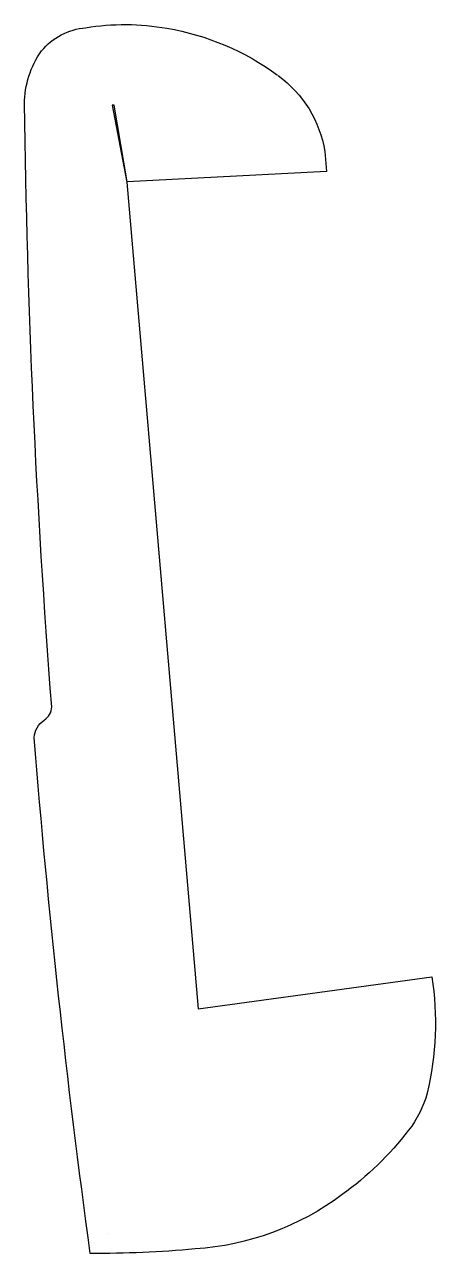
# Model space of a CAD drawing. Extents: x 1851 to 2056, y 171 to 784.
import ezdxf

# ---------------------------------------------------------------- set-up
doc = ezdxf.new("R2010")
doc.units = 0
doc.layers.get('0').update_dxf_attribs({"linetype": 'CONTINUOUS'})

msp = doc.modelspace()

# ---------------------------------------------------------------- linework, layer by layer
at = {"color": 1, "linetype": 'BYBLOCK'}
for points in [[(1977.74, 758.63, -0.198404), (2001.03, 720.68), (2001.85, 710.7), (1902.26, 705.57), (1895.83, 743.81), (1894.83, 743.81), (1902.06, 705.42), (1937.72, 292.63), (2054.52, 308.67, -0.097894), (2052.21, 250.58, -0.099873), (2042.9, 232, -0.0714), (2009.78, 199.9, -0.144464), (1936.25, 172.78, -0.024086), (1883.85, 170.55, -0.013905), (1855.8, 428.07, -0.23439), (1860.85, 436.79, 0.241019), (1864.61, 443.4, -0.016211), (1851.02, 744.43, -0.157519), (1859.52, 770.92, -0.203685), (1881.54, 782.52, -0.083607), (1922.13, 782.25, -0.117057), (1977.44, 758.84)], [(1892.58, 180.57), (1892.58, 180.57, -0.020087)]]:
    msp.add_lwpolyline(points, format="xyb", dxfattribs=at)

doc.saveas('drawing.dxf')
